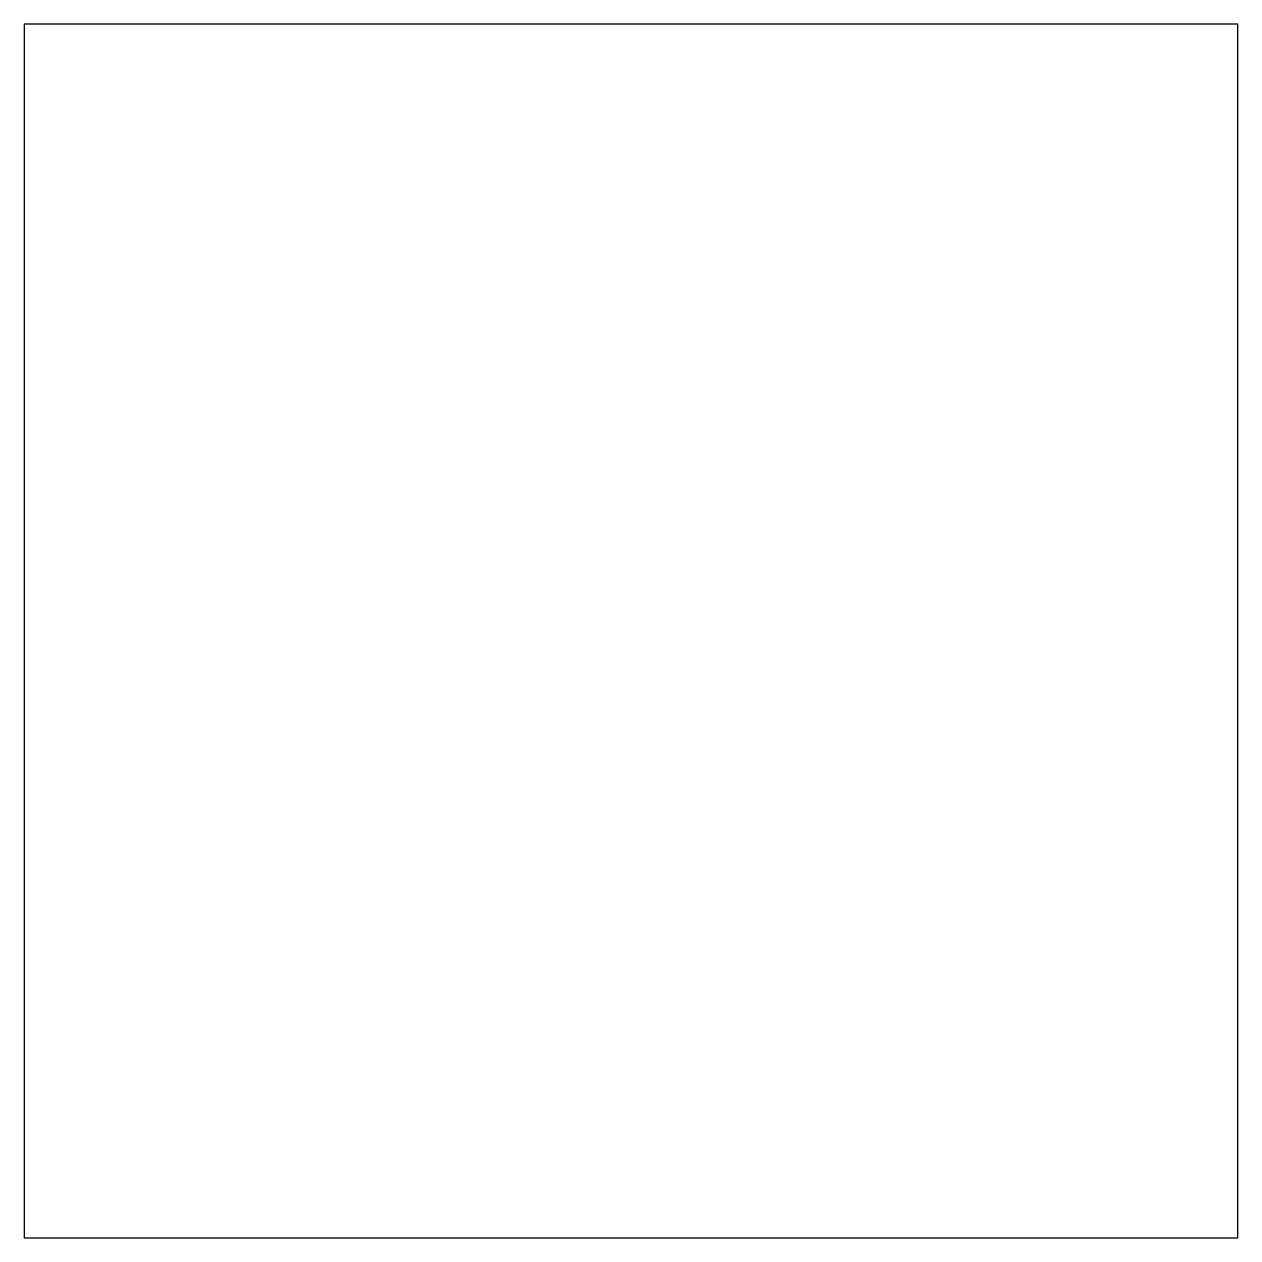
# Model space of a CAD drawing. Extents: x -0.75 to 0.75, y -0.75 to 0.75.
import ezdxf

# ---------------------------------------------------------------- set-up
doc = ezdxf.new("R2010")
doc.units = 0

msp = doc.modelspace()

# ---------------------------------------------------------------- linework, layer by layer
msp.add_lwpolyline([(-0.75, -0.75), (0.75, -0.75), (0.75, 0.75), (-0.75, 0.75)], close=True)

doc.saveas('drawing.dxf')
